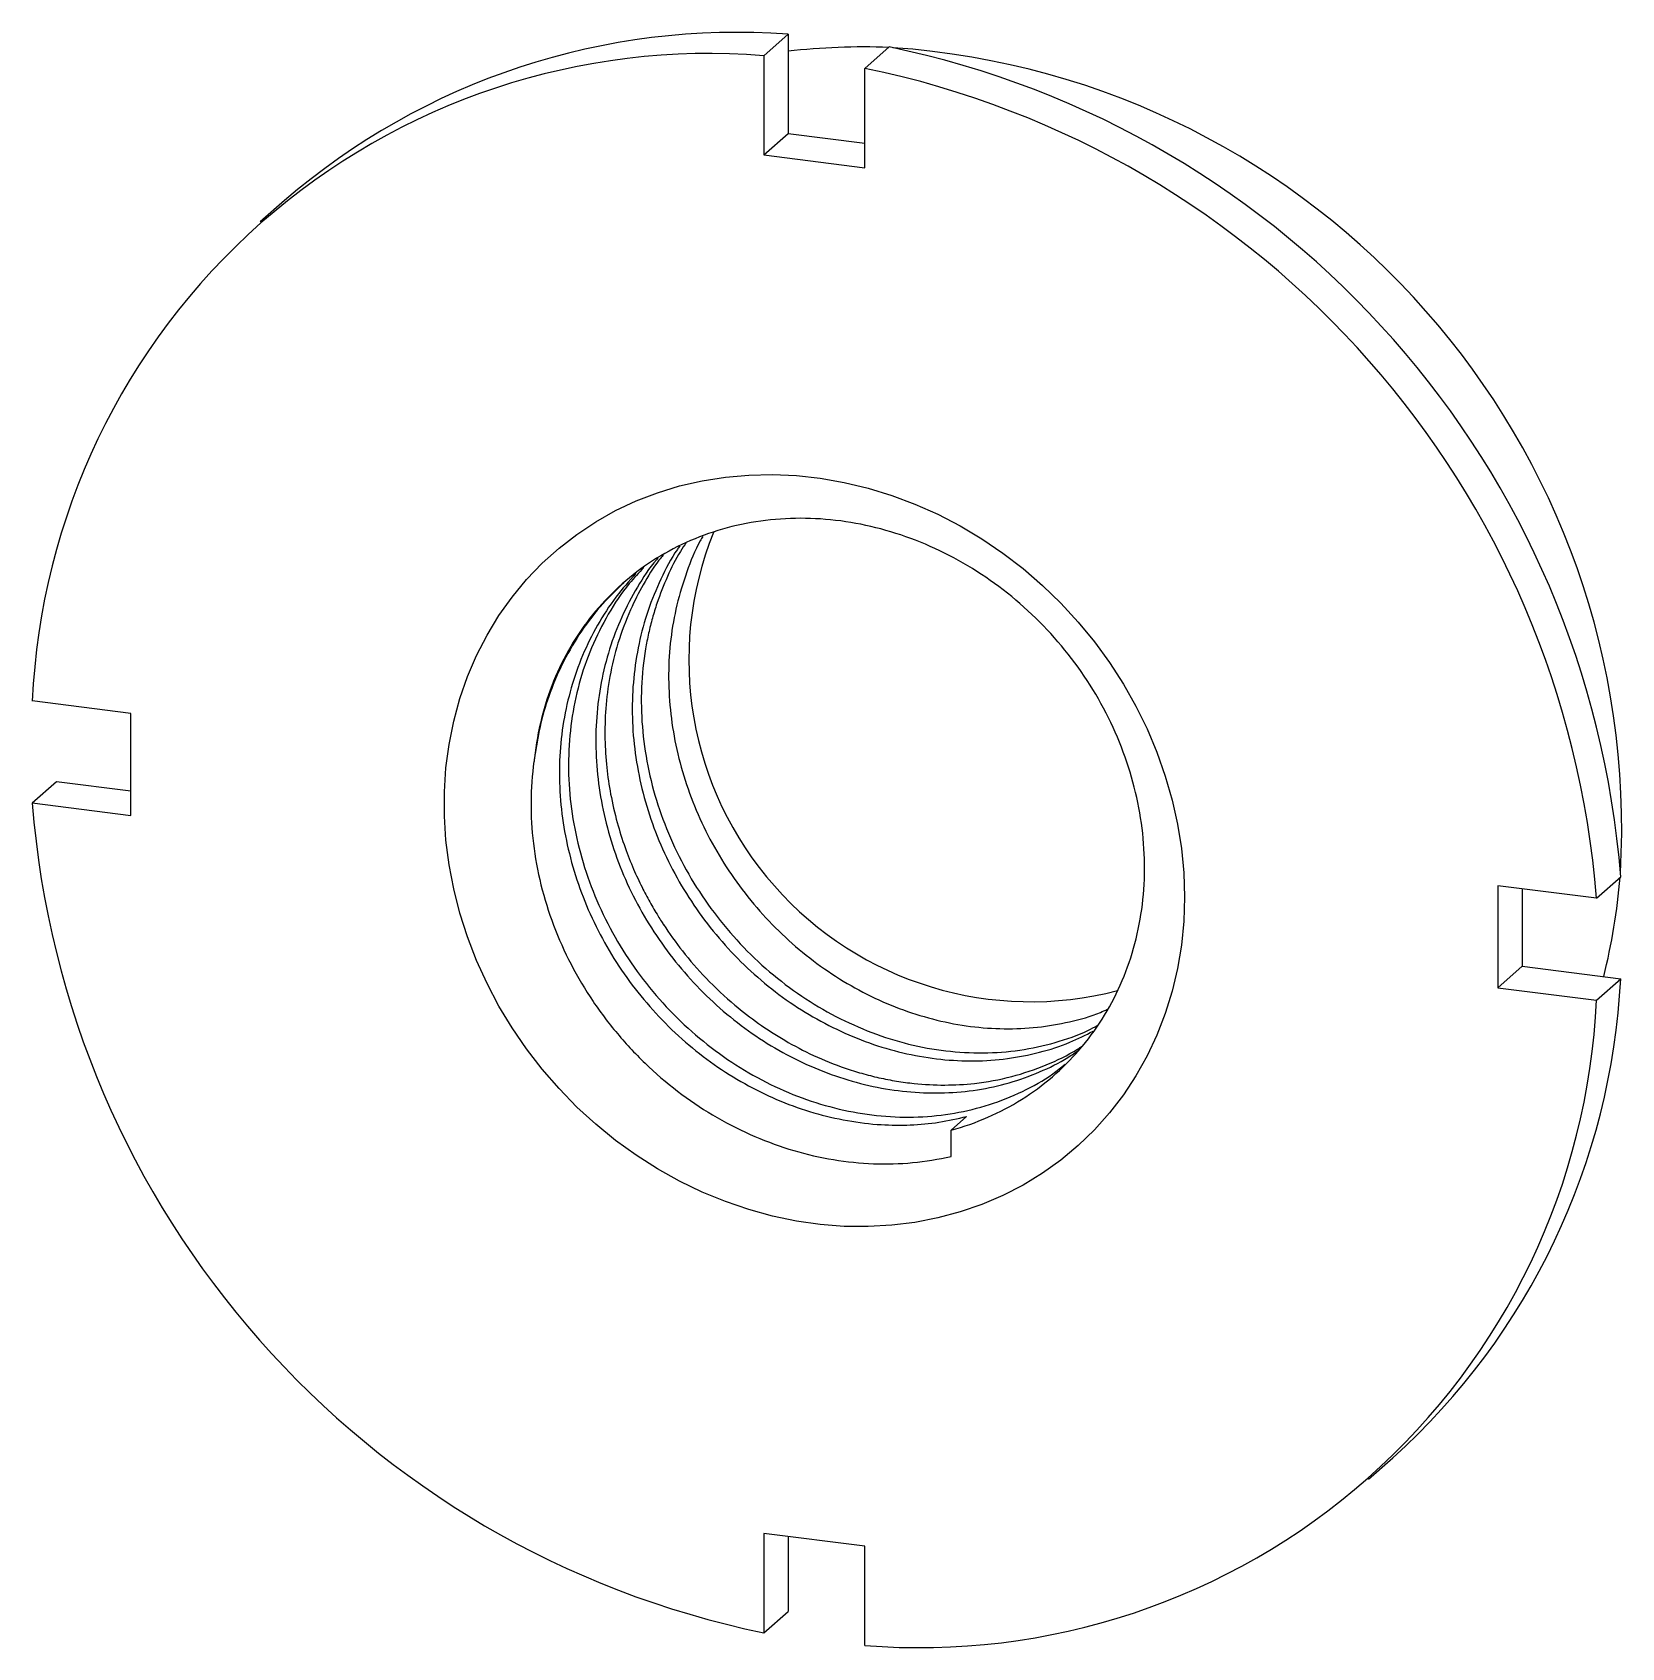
# Paper-space layout '_Dimetric' of a CAD drawing. Header units: inches. Extents: x -0.92 to 0.9, y -0.94 to 0.91.
import ezdxf

# ---------------------------------------------------------------- set-up
doc = ezdxf.new("R2010")
doc.units = ezdxf.units.IN
doc.header["$MEASUREMENT"] = 0

psp = doc.layouts.new('_Dimetric')

# ---------------------------------------------------------------- linework, layer by layer
at = {"color": 7, "linetype": 'Continuous', "lineweight": 25}
for p, q in [((-0.0858, 0.8866), (-0.058, 0.9112)), ((-0.058, 0.9112), (-0.058, 0.7974)), ((0.0302, 0.872), (0.058, 0.8966)), ((-0.0858, 0.8866), (-0.0858, 0.7728)), ((0.0302, 0.7582), (0.0302, 0.872)), ((-0.0858, 0.7728), (-0.058, 0.7974)), ((-0.058, 0.7974), (0.0302, 0.7863)), ((-0.0858, 0.7728), (0.0302, 0.7582)), ((-0.6354, 0.7205), (-0.6633, 0.696)), ((-0.8117, 0.1327), (-0.9246, 0.1469)), ((-0.8117, 0.0157), (-0.8117, 0.1327)), ((-0.9246, 0.03), (-0.8968, 0.0545)), ((-0.8968, 0.0545), (-0.8117, 0.0438)), ((-0.9246, 0.03), (-0.8117, 0.0157)), ((0.8689, -0.0791), (0.8968, -0.0545)), ((0.756, -0.0648), (0.756, -0.1818)), ((0.8689, -0.0791), (0.756, -0.0648)), ((0.7839, -0.0684), (0.7839, -0.1572)), ((0.756, -0.1818), (0.7839, -0.1572)), ((0.7839, -0.1572), (0.8968, -0.1714)), ((0.756, -0.1818), (0.8689, -0.196)), ((0.8689, -0.196), (0.8968, -0.1714)), ((0.1468, -0.3294), (0.1291, -0.345)), ((0.1289, -0.3751), (0.1291, -0.345)), ((0.6076, -0.7451), (0.6354, -0.7205)), ((0.0302, -0.8219), (-0.0858, -0.8073)), ((-0.0858, -0.8073), (-0.0858, -0.9211)), ((-0.058, -0.8108), (-0.058, -0.8966)), ((0.0302, -0.9357), (0.0302, -0.8219)), ((-0.0858, -0.9211), (-0.058, -0.8966))]:
    psp.add_line(p, q, dxfattribs=at)
at = {"color": 7, "linetype": 'Continuous', "lineweight": 25, "flags": 128}
psp.add_lwpolyline([(0.3966, -0.078), (0.3957, -0.1056), (0.393, -0.1328), (0.3886, -0.1596), (0.3824, -0.1858), (0.3745, -0.2114), (0.3649, -0.2361), (0.3537, -0.26), (0.3409, -0.2829), (0.3265, -0.3047), (0.3106, -0.3253), (0.2933, -0.3447), (0.2747, -0.3627), (0.2548, -0.3793), (0.2337, -0.3944), (0.2115, -0.408), (0.1883, -0.4199), (0.1642, -0.4302), (0.1393, -0.4388), (0.1137, -0.4457), (0.0875, -0.4508), (0.0609, -0.4541), (0.0338, -0.4556), (0.0065, -0.4553), (-0.021, -0.4532), (-0.0485, -0.4492), (-0.0758, -0.4435), (-0.103, -0.4361), (-0.1299, -0.4269), (-0.1564, -0.4161), (-0.1823, -0.4036), (-0.2076, -0.3895), (-0.2321, -0.3738), (-0.2557, -0.3567), (-0.2784, -0.3383), (-0.3001, -0.3185), (-0.3206, -0.2974), (-0.3399, -0.2752), (-0.3578, -0.252), (-0.3744, -0.2278), (-0.3895, -0.2028), (-0.4032, -0.177), (-0.4152, -0.1506), (-0.4256, -0.1236), (-0.4344, -0.0963), (-0.4414, -0.0686), (-0.4467, -0.0408), (-0.4503, -0.0128), (-0.4521, 0.015), (-0.4521, 0.0427), (-0.4503, 0.0702), (-0.4467, 0.0972), (-0.4414, 0.1237), (-0.4344, 0.1496), (-0.4256, 0.1748), (-0.4152, 0.1991), (-0.4032, 0.2225), (-0.3895, 0.2448), (-0.3744, 0.2661), (-0.3578, 0.2861), (-0.3399, 0.3048), (-0.3206, 0.3221), (-0.3001, 0.3379), (-0.2784, 0.3523), (-0.2557, 0.3651), (-0.2321, 0.3762), (-0.2076, 0.3856), (-0.1823, 0.3934), (-0.1564, 0.3993), (-0.1299, 0.4035), (-0.103, 0.4059), (-0.0758, 0.4065), (-0.0485, 0.4053), (-0.021, 0.4023), (0.0065, 0.3975), (0.0338, 0.3909), (0.0609, 0.3826), (0.0875, 0.3726), (0.1137, 0.3609), (0.1393, 0.3476), (0.1642, 0.3327), (0.1883, 0.3164), (0.2115, 0.2986), (0.2337, 0.2794), (0.2548, 0.259), (0.2747, 0.2374), (0.2933, 0.2147), (0.3106, 0.1909), (0.3265, 0.1663), (0.3409, 0.1409), (0.3537, 0.1148), (0.3649, 0.0881), (0.3745, 0.0609), (0.3824, 0.0334), (0.3886, 0.0056), (0.393, -0.0223), (0.3957, -0.0502), (0.3966, -0.078)], dxfattribs=at)
at = {"color": 7, "linetype": 'Continuous', "lineweight": 25}
for centre, radius, start, end in [((-0.1171, 0.1203), 0.793, 85.7272, 130.8157), ((-0.1485, 0.1122), 0.7769, 85.3769, 177.4424), ((0.0276, 0.157), 0.7396, 87.6962, 96.6469), ((-0.1551, -0.1368), 1.0551, 4.4713, 78.348), ((0, 0), 0.8979, 356.7851, 86.0341), ((-0.1829, -0.1613), 1.0551, 4.4713, 78.348), ((0.2202, 0.1942), 0.392, 158.1331, 284.7134), ((0.1272, 0.1122), 1.0551, 184.4713, 258.348), ((0.1581, 0.0079), 0.7407, 346.1789, 355.1164), ((0.1048, -0.1312), 0.793, 312.0036, 357.0921), ((0.0928, -0.1613), 0.7769, 265.3769, 357.4424)]:
    psp.add_arc(centre, radius, start, end, dxfattribs=at)
for points, knots in [([(0.1291, -0.345), (0.1579, -0.3372), (0.1851, -0.3253), (0.2346, -0.2943), (0.2569, -0.2751), (0.295, -0.2309), (0.3109, -0.2059), (0.335, -0.1516), (0.3433, -0.1223), (0.3517, -0.0617), (0.3519, -0.0303), (0.344, 0.0325), (0.336, 0.0638), (0.3124, 0.1244), (0.2969, 0.1535), (0.2592, 0.2076), (0.2371, 0.2326), (0.1879, 0.2765), (0.1608, 0.2955), (0.1036, 0.3262), (0.0734, 0.3379), (0.0121, 0.3532), (-0.019, 0.3568), (-0.0802, 0.3557), (-0.1102, 0.351), (-0.167, 0.3335), (-0.1937, 0.3208), (-0.2422, 0.2882), (-0.2638, 0.2683), (-0.3005, 0.2229), (-0.3156, 0.1972), (-0.338, 0.1421), (-0.3454, 0.1125), (-0.3488, 0.0819)], [0, 0, 0, 0, 0.0625, 0.0625, 0.125, 0.125, 0.1875, 0.1875, 0.25, 0.25, 0.3125, 0.3125, 0.375, 0.375, 0.4375, 0.4375, 0.5, 0.5, 0.5625, 0.5625, 0.625, 0.625, 0.6875, 0.6875, 0.75, 0.75, 0.8125, 0.8125, 0.875, 0.875, 0.9375, 0.9375, 1, 1, 1, 1]), ([(-0.1556, 0.3356), (-0.1566, 0.3339), (-0.1642, 0.3212), (-0.1746, 0.2949), (-0.1862, 0.2573), (-0.1932, 0.218), (-0.1957, 0.1778), (-0.1937, 0.137), (-0.1874, 0.0962), (-0.1767, 0.056), (-0.1619, 0.0167), (-0.1431, -0.0211), (-0.1205, -0.0569), (-0.0945, -0.0903), (-0.0654, -0.1209), (-0.0335, -0.1482), (0.0006, -0.172), (0.0366, -0.1921), (0.0741, -0.2079), (0.1124, -0.2195), (0.1512, -0.2268), (0.1899, -0.2295), (0.228, -0.2278), (0.265, -0.2213), (0.2919, -0.214), (0.3056, -0.2077), (0.3083, -0.2064)], [0, 0, 0, 0, 0.006957, 0.051561, 0.096308, 0.140913, 0.185521, 0.230271, 0.274879, 0.319484, 0.364231, 0.408836, 0.453443, 0.498192, 0.542799, 0.587404, 0.632151, 0.676756, 0.721362, 0.766109, 0.810714, 0.855319, 0.900066, 0.944671, 0.989276, 1, 1, 1, 1]), ([(-0.182, 0.3246), (-0.183, 0.3233), (-0.1916, 0.3116), (-0.2042, 0.2869), (-0.2193, 0.251), (-0.2296, 0.2128), (-0.2357, 0.1733), (-0.2374, 0.1329), (-0.2346, 0.0921), (-0.2274, 0.0514), (-0.216, 0.0113), (-0.2003, -0.0277), (-0.1807, -0.0651), (-0.1574, -0.1005), (-0.1307, -0.1334), (-0.1011, -0.1633), (-0.0688, -0.1901), (-0.0342, -0.2131), (0.0022, -0.2323), (0.0398, -0.2474), (0.0783, -0.2581), (0.1171, -0.2645), (0.1557, -0.2664), (0.1937, -0.2637), (0.2304, -0.2564), (0.2635, -0.246), (0.2831, -0.236), (0.2918, -0.2316)], [0, 0, 0, 0, 0.005489, 0.047355, 0.089088, 0.13082, 0.172685, 0.214417, 0.256149, 0.298015, 0.339747, 0.381481, 0.423347, 0.465081, 0.506813, 0.548678, 0.590411, 0.632145, 0.674013, 0.715748, 0.75748, 0.799345, 0.841077, 0.882813, 0.924681, 0.966417, 1, 1, 1, 1]), ([(-0.1748, 0.3285), (-0.1771, 0.3252), (-0.1854, 0.313), (-0.1967, 0.2897), (-0.2059, 0.2666), (-0.2111, 0.2504), (-0.2136, 0.2419), (-0.2159, 0.2333), (-0.218, 0.2245), (-0.2198, 0.2156), (-0.2235, 0.1952), (-0.2269, 0.1626), (-0.226, 0.1175), (-0.2197, 0.0723), (-0.2081, 0.0277), (-0.1913, -0.0157), (-0.1697, -0.0572), (-0.1436, -0.0961), (-0.1134, -0.1319), (-0.0797, -0.1641), (-0.0428, -0.1921), (-0.0034, -0.2155), (0.0378, -0.2339), (0.0802, -0.2472), (0.1231, -0.255), (0.1659, -0.2573), (0.208, -0.2542), (0.2483, -0.2452), (0.2781, -0.2354), (0.2932, -0.227), (0.2965, -0.2251)], [0, 0, 0, 0, 0.013302, 0.048648, 0.084607, 0.094129, 0.103693, 0.1133, 0.122948, 0.132639, 0.142371, 0.189276, 0.23618, 0.283084, 0.329988, 0.376892, 0.423796, 0.4707, 0.517604, 0.564508, 0.611412, 0.658316, 0.70522, 0.752124, 0.799028, 0.845932, 0.892835, 0.939739, 0.986643, 1, 1, 1, 1]), ([(-0.2235, 0.2998), (-0.2292, 0.2939), (-0.2445, 0.2776), (-0.2648, 0.2468), (-0.2842, 0.2084), (-0.2983, 0.1672), (-0.3072, 0.1241), (-0.3106, 0.0796), (-0.3086, 0.0345), (-0.3012, -0.0107), (-0.2885, -0.0551), (-0.2707, -0.0982), (-0.2481, -0.1392), (-0.2211, -0.1775), (-0.1901, -0.2126), (-0.1556, -0.2439), (-0.1182, -0.271), (-0.0784, -0.2934), (-0.0369, -0.3108), (0.0057, -0.3229), (0.0487, -0.3296), (0.0914, -0.3308), (0.1331, -0.3264), (0.1733, -0.3166), (0.211, -0.3013), (0.2401, -0.2854), (0.2551, -0.273), (0.2598, -0.2692)], [0, 0, 0, 0, 0.0242451, 0.0658829, 0.1075207, 0.1491419, 0.1907394, 0.2323369, 0.2739344, 0.3155319, 0.3571295, 0.3987271, 0.4403246, 0.4819222, 0.5235199, 0.5651175, 0.6067151, 0.6483128, 0.6899105, 0.7315082, 0.7731059, 0.8147036, 0.8563013, 0.8978991, 0.9394969, 0.9810947, 1, 1, 1, 1]), ([(-0.2071, 0.3109), (-0.2077, 0.3102), (-0.2169, 0.3), (-0.2312, 0.2775), (-0.2495, 0.2434), (-0.2633, 0.2067), (-0.273, 0.1683), (-0.2782, 0.1286), (-0.2789, 0.0881), (-0.2753, 0.0472), (-0.2672, 0.0066), (-0.2549, -0.0334), (-0.2385, -0.0721), (-0.2181, -0.1091), (-0.1941, -0.144), (-0.1669, -0.1764), (-0.1366, -0.2057), (-0.1038, -0.2317), (-0.0689, -0.2541), (-0.0322, -0.2724), (0.0056, -0.2867), (0.0442, -0.2966), (0.083, -0.302), (0.1215, -0.303), (0.1593, -0.2995), (0.1959, -0.2914), (0.2305, -0.2788), (0.2574, -0.2659), (0.2715, -0.2559), (0.2758, -0.2528)], [0, 0, 0, 0, 0.002857, 0.042019, 0.081179, 0.120463, 0.159623, 0.198786, 0.238073, 0.277236, 0.316396, 0.35568, 0.394839, 0.434002, 0.47329, 0.512453, 0.551612, 0.590897, 0.630056, 0.669218, 0.708506, 0.747668, 0.786828, 0.826112, 0.865272, 0.904433, 0.943718, 0.982879, 1, 1, 1, 1]), ([(-0.2011, 0.3142), (-0.2028, 0.3122), (-0.2115, 0.3017), (-0.2242, 0.2808), (-0.2404, 0.2493), (-0.2535, 0.2142), (-0.2628, 0.1761), (-0.2675, 0.1392), (-0.2685, 0.1042), (-0.2664, 0.0714), (-0.2617, 0.0393), (-0.2546, 0.0087), (-0.2456, -0.0201), (-0.2358, -0.0448), (-0.2262, -0.0655), (-0.2167, -0.0834), (-0.2091, -0.0964), (-0.204, -0.1045), (-0.202, -0.1076), (-0.2013, -0.1087), (-0.2011, -0.1091), (-0.201, -0.1092), (-0.2009, -0.1093), (-0.2009, -0.1093), (-0.2009, -0.1093), (-0.2009, -0.1093), (-0.2009, -0.1093), (-0.1941, -0.1197), (-0.1788, -0.141), (-0.1516, -0.1723), (-0.1221, -0.1999), (-0.0917, -0.2234), (-0.0615, -0.2429), (-0.0283, -0.2602), (0.0015, -0.2722), (0.0266, -0.2801), (0.0464, -0.2851), (0.0664, -0.289), (0.0916, -0.2924), (0.1215, -0.2939), (0.1592, -0.2918), (0.1985, -0.2846), (0.238, -0.2711), (0.2648, -0.2583), (0.2777, -0.2497), (0.2797, -0.2484)], [0, 0, 0, 0, 0.00802, 0.042444, 0.075486, 0.11738, 0.156817, 0.193797, 0.22832, 0.260384, 0.289991, 0.322269, 0.351008, 0.376205, 0.397862, 0.415976, 0.433636, 0.440391, 0.44325, 0.44391, 0.444232, 0.444392, 0.444431, 0.444441, 0.444446, 0.444447, 0.444448, 0.444448, 0.479591, 0.51865, 0.561623, 0.594167, 0.628643, 0.665053, 0.703395, 0.723299, 0.743686, 0.764557, 0.785078, 0.821524, 0.85721, 0.903595, 0.948629, 0.992312, 1, 1, 1, 1]), ([(-0.2464, 0.2825), (-0.2557, 0.2735), (-0.2746, 0.2552), (-0.2982, 0.2233), (-0.3179, 0.1889), (-0.3326, 0.1534), (-0.3431, 0.1179), (-0.3469, 0.0939), (-0.3487, 0.0821)], [0, 0, 0, 0, 0.171991, 0.349266, 0.522576, 0.691921, 0.847718, 1, 1, 1, 1]), ([(-0.2324, 0.2931), (-0.2403, 0.2843), (-0.2566, 0.2659), (-0.277, 0.2342), (-0.2943, 0.1994), (-0.3073, 0.1624), (-0.3161, 0.1237), (-0.3205, 0.0838), (-0.3203, 0.0432), (-0.3158, 0.0023), (-0.3069, -0.0382), (-0.2937, -0.078), (-0.2765, -0.1164), (-0.2554, -0.1531), (-0.2307, -0.1875), (-0.2029, -0.2192), (-0.1721, -0.248), (-0.1388, -0.2733), (-0.1035, -0.2948), (-0.0666, -0.3125), (-0.0286, -0.3258), (0.0101, -0.3348), (0.0472, -0.3393), (0.0823, -0.3395), (0.1152, -0.3366), (0.1363, -0.3318), (0.1468, -0.3294)], [0, 0, 0, 0, 0.0393722, 0.0819523, 0.124397, 0.1668391, 0.2094164, 0.2518583, 0.2943017, 0.3368805, 0.379324, 0.421766, 0.4643434, 0.5067855, 0.5492276, 0.591805, 0.6342472, 0.6766895, 0.7192672, 0.7617095, 0.8041517, 0.8467292, 0.8891714, 0.9260846, 0.9630867, 1, 1, 1, 1]), ([(-0.3494, 0.0777), (-0.3537, 0.0467), (-0.3538, 0.0154), (-0.3481, -0.0321), (-0.3452, -0.0481), (-0.3374, -0.0795), (-0.3326, -0.095), (-0.3211, -0.1253), (-0.3145, -0.1403), (-0.2992, -0.1696), (-0.2907, -0.1839), (-0.2723, -0.2111), (-0.2624, -0.2242), (-0.241, -0.2492), (-0.2295, -0.2613), (-0.1934, -0.2951), (-0.1673, -0.3145), (-0.1252, -0.3387), (-0.1106, -0.346), (-0.0813, -0.3585), (-0.0665, -0.3639), (-0.0364, -0.3728), (-0.0212, -0.3763), (0.0095, -0.3814), (0.0248, -0.3829), (0.055, -0.384), (0.07, -0.3836), (0.0997, -0.3808), (0.1144, -0.3785), (0.1289, -0.3751)], [0, 0, 0, 0, 0.125, 0.125, 0.1875, 0.1875, 0.25, 0.25, 0.3125, 0.3125, 0.375, 0.375, 0.4375, 0.4375, 0.5, 0.5, 0.625, 0.625, 0.6875, 0.6875, 0.75, 0.75, 0.8125, 0.8125, 0.875, 0.875, 0.9375, 0.9375, 1, 1, 1, 1])]:
    psp.add_open_spline(points, degree=3, knots=knots, dxfattribs=at)
psp.add_open_spline([(-0.3487, 0.0822), (-0.3489, 0.0807), (-0.3491, 0.0791), (-0.3493, 0.0776)], degree=3, dxfattribs=at)

doc.saveas('drawing.dxf')
